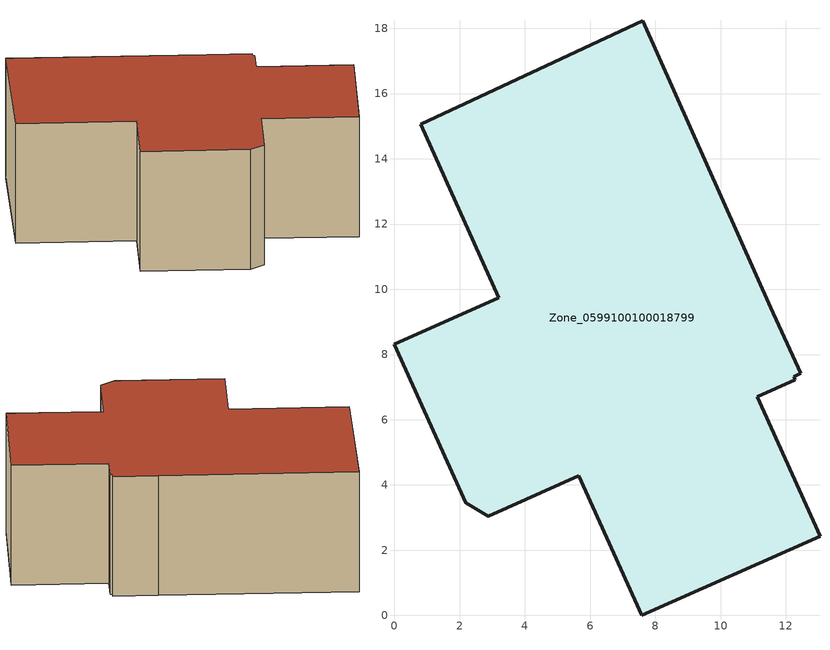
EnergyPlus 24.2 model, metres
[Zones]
Zone_0599100100018799
 floor ground (C_G): 5.64,4.29 2.88,3.04 2.19,3.46 0,8.31 3.19,9.75 0.81,15.06 7.61,18.24 11.54,9.43 12.46,7.43 12.24,7.33 12.28,7.23 11.12,6.7 13.04,2.43 7.58,0 z0
 wall outside (C_F): 7.58,0 13.04,2.43 11.12,6.7 12.28,7.23 12.24,7.33 12.46,7.43 11.54,9.43 7.61,18.24 0.81,15.06 3.19,9.75 0,8.31 2.19,3.46 2.88,3.04 5.64,4.29 7.58,0 z0:6.32
 roof outside (C_R): 2.88,3.04 5.64,4.29 7.58,0 13.04,2.43 11.12,6.7 12.28,7.23 12.24,7.33 12.46,7.43 11.54,9.43 7.61,18.24 0.81,15.06 3.19,9.75 0,8.31 2.19,3.46 z6.32
[BUILDING]
Pand.0599100100018799: North Axis=0; Terrain=City; Loads Convergence Tolerance Value=0.04; Temperature Convergence Tolerance Value=0.4; Solar Distribution=FullExterior; Maximum Number of Warmup Days=25; Minimum Number of Warmup Days=1
[Site:Location]
Rotterdam.The.Hague.AP_ZH_NLD Design_Conditions: Latitude=51.96; Longitude=4.45; Time Zone=1; Elevation=-4.5
[SITE:GROUNDTEMPERATURE:BUILDINGSURFACE]
18, 18, 18, 18, 18, 18, 18, 18, 18, 18, 18, 18
[MATERIAL] Thermal Absorptance=0.9; Solar Absorptance=0.7; Visible Absorptance=0.7
Name | Roughness | Thickness | Conductivity | Density | Specific Heat
G.D.2015-2018 | MediumSmooth | 0.15 | 0.0428571 | 540 | 1210
F.D.2015-2018 | Rough | 0.3 | 0.0666667 | 1920 | 840
R.D.2015-2018 | MediumRough | 0.2 | 0.0333333 | 1500 | 1000
[CONSTRUCTION]
C_G: G.D.2015-2018
C_F: F.D.2015-2018
C_R: R.D.2015-2018
[ZONE]
Zone_0599100100018799: Type=1; Multiplier=1; Ceiling Height=Autocalculate; Volume=Autocalculate; Floor Area=autocalculate; Part of Total Floor Area=Yes
[ZONEINFILTRATION:DESIGNFLOWRATE]
Infil_Zone_0599100100018799: Zone or ZoneList or Space or SpaceList=Zone_0599100100018799; Schedule=AlwaysOn; Design Flow Rate Calculation Method=Flow/Area; Flow Rate per Floor Area=0.0021; Constant Term Coefficient=1; Temperature Term Coefficient=0; Velocity Term Coefficient=0; Velocity Squared Term Coefficient=0
[HVACTEMPLATE:ZONE:IDEALLOADSAIRSYSTEM]
Zone_0599100100018799: Maximum Heating Supply Air Temperature=50; Minimum Cooling Supply Air Temperature=13; Maximum Heating Supply Air Humidity Ratio=0.0156; Minimum Cooling Supply Air Humidity Ratio=0.0077; Heating Limit=NoLimit; Cooling Limit=NoLimit; Dehumidification Control Type=ConstantSensibleHeatRatio; Cooling Sensible Heat Ratio=0.7; Dehumidification Setpoint=60; Humidification Control Type=None; Humidification Setpoint=30; Outdoor Air Method=None; Outdoor Air Flow Rate per Person=0.00944; Outdoor Air Flow Rate per Zone Floor Area=0; Outdoor Air Flow Rate per Zone=0; Demand Controlled Ventilation Type=None; Outdoor Air Economizer Type=NoEconomizer; Heat Recovery Type=None; Sensible Heat Recovery Effectiveness=0.7; Latent Heat Recovery Effectiveness=0.65
[ZONECONTROL:THERMOSTAT]
ThermostatControl_Zone_0599100100018799: Zone or ZoneList=Zone_0599100100018799; Control Type Schedule=DualSetpointControlType; Control 1=Thermostat_Zone_0599100100018799; Temperature Difference Between Cutout And Setpoint=0
[THERMOSTATSETPOINT:DUALSETPOINT]
Thermostat_Zone_0599100100018799: Heating Setpoint Temperature Schedule=HeatingSetpoint_Zone_0599100100018799; Cooling Setpoint Temperature Schedule=CoolingSetpoint_Zone_0599100100018799
[SCHEDULE:COMPACT]
HeatingSetpoint_Zone_0599100100018799: Through: 12/31, For: AllDays, Until: 24:00, 21
CoolingSetpoint_Zone_0599100100018799: Through: 12/31, For: AllDays, Until: 24:00, 24
DualSetpointControlType: Through: 12/31, For: AllDays, Until: 24:00, 4
AlwaysOn: Through: 12/31, For: AllDays, Until: 24:00, 1
